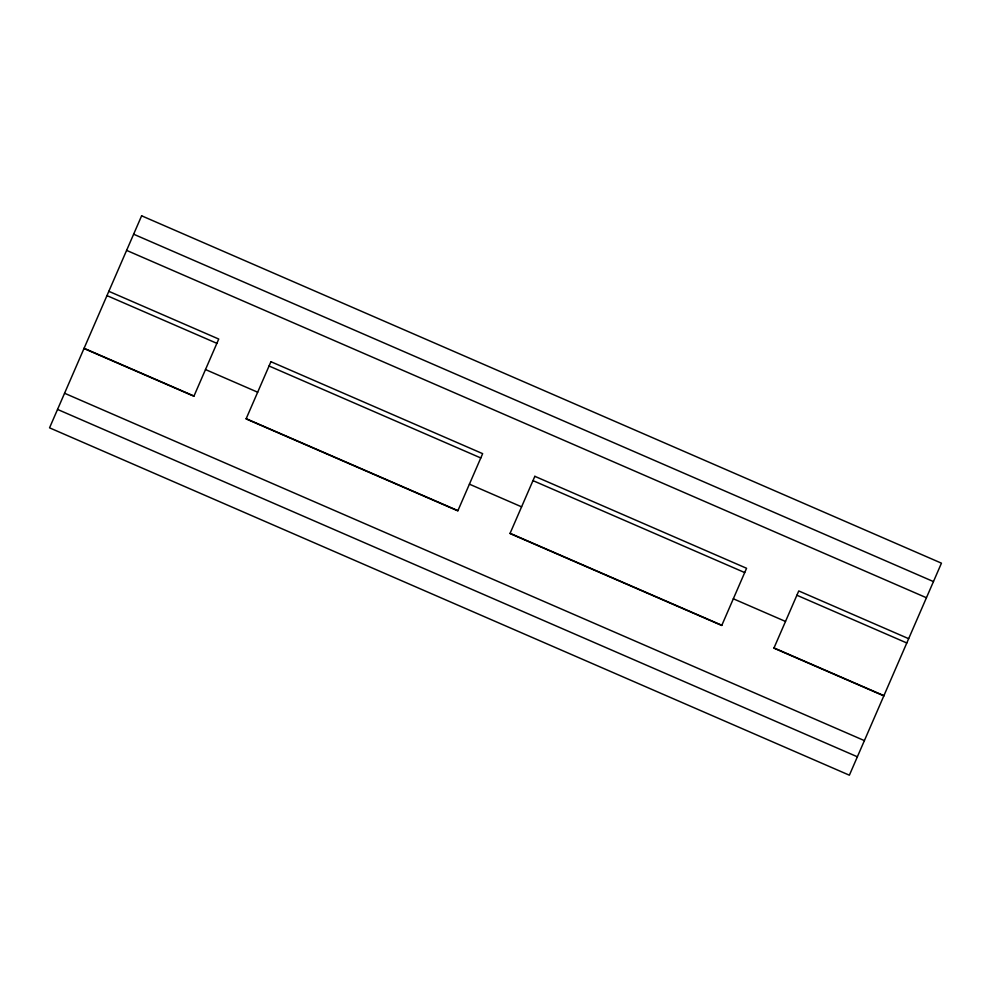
<?xml version="1.0" encoding="UTF-8"?>
<svg xmlns="http://www.w3.org/2000/svg" width="991" height="991" viewBox="0 0 991 991"><rect width="100%" height="100%" fill="white"/><g stroke="black" fill="none" stroke-linecap="round" stroke-linejoin="round"><path stroke-width="1.49" d="M133.636 234.21L933.46 581.581M126.613 250.389L926.436 597.746M108.837 291.317L218.738 339.046L193.902 396.251L84 348.522M908.66 638.675L798.758 590.946L773.909 648.151L883.811 695.88M106.978 295.615L216.88 343.344M269.056 366.001L480.796 457.966M532.972 480.623L744.712 572.575M796.888 595.244L906.79 642.973M205.496 369.556L257.672 392.213M469.412 484.165L521.588 506.835M733.328 598.787L785.504 621.444M84.099 348.287L194.001 396.016M246.177 418.685L457.916 510.638M510.092 533.307L721.832 625.259M774.008 647.916L883.91 695.657M64.564 393.254L864.387 740.611M57.54 409.419L857.364 756.79M141.626 215.803L49.55 427.827L849.374 775.197L941.45 563.173L141.626 215.803M270.927 361.703L246.078 418.908L457.817 510.873L482.654 453.655L270.927 361.703M534.843 476.324L509.993 533.53L721.733 625.494L746.57 568.277L534.843 476.324"/></g></svg>
